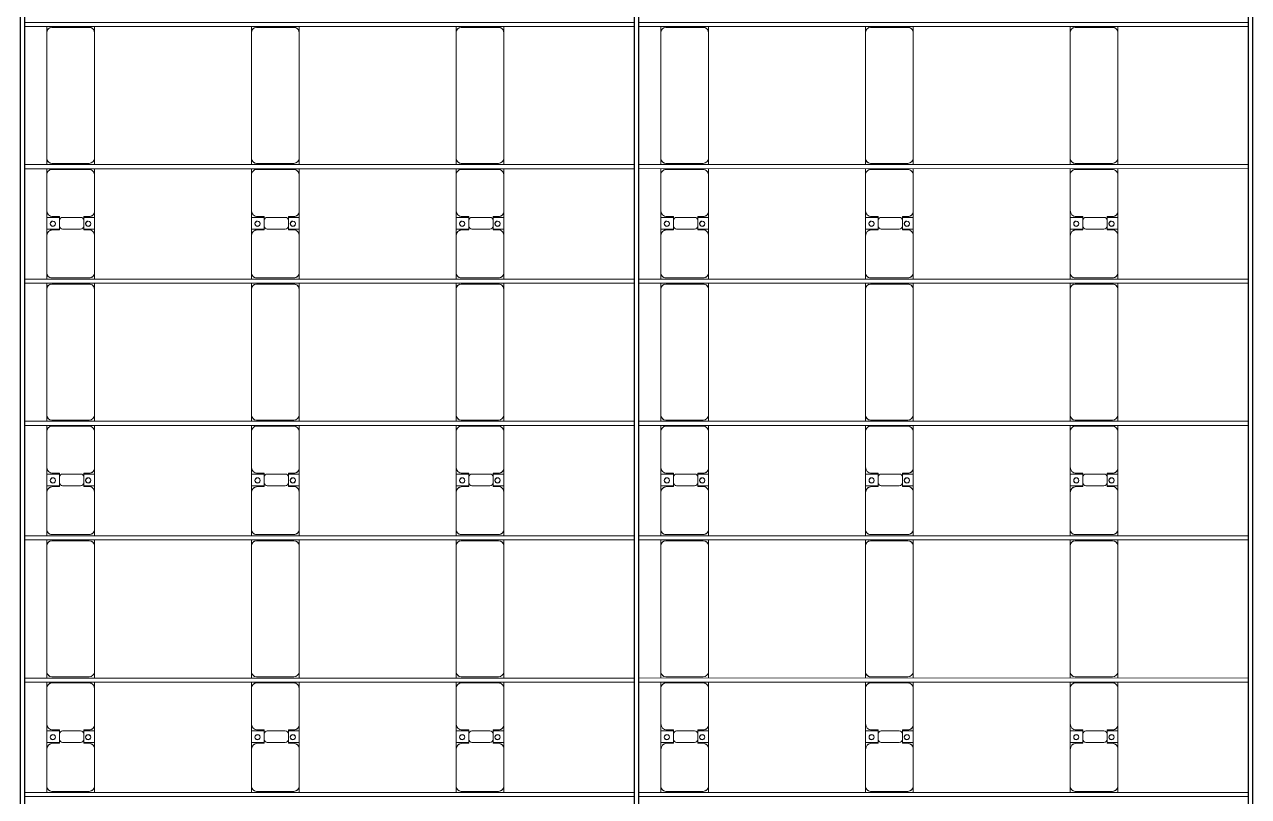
# Model space of a CAD drawing. Header units: millimetres. Extents: x -496478 to -186190, y -204059 to -87354.
# Drawn here: x -379193 to -367232, y -151152 to -143603 of the extents above; entities that cross this region are included whole.
import ezdxf

# ---------------------------------------------------------------- set-up
doc = ezdxf.new("R2010")
doc.units = ezdxf.units.MM
for name, color, linetype, lineweight in [('A-DETL-MBND', 5, 'Continuous', 9), ('A-GENM', 13, 'Continuous', 9), ('S-BEAM', 12, 'Continuous', 9)]:
    doc.layers.add(name, color=color, linetype=linetype, lineweight=lineweight)

# ---------------------------------------------------------------- blocks, each defined once
blk = doc.blocks.new('Dai phao do pin - DẢI PHAO ĐỠ PIN-V31-BỐ TRÍ KHUNG KẾT CẤU BÈ PIN 01')
at = {"layer": 'A-DETL-MBND', "color": 8}
for p, q in [((15768, 242), (15830, 242)), ((16190, 242), (15830, 242)), ((16190, 242), (16372, 242)), ((16258, 242), (16440, 242)), ((16258, 118), (16258, 242)), ((16372, 242), (16372, 118)), ((16790, 242), (16440, 242)), ((16790, 242), (16848, 242)), ((16888, 242), (16950, 242)), ((18180, 242), (16950, 242)), ((18180, 242), (18238, 242)), ((18278, 242), (18340, 242)), ((18700, 242), (18340, 242)), ((18700, 242), (18882, 242)), ((18768, 242), (18950, 242)), ((18768, 118), (18768, 242)), ((18882, 242), (18882, 118)), ((19300, 242), (18950, 242)), ((19300, 242), (19358, 242)), ((19398, 242), (19460, 242)), ((20690, 242), (19460, 242)), ((20690, 242), (20748, 242)), ((20788, 242), (20850, 242)), ((21210, 242), (20850, 242)), ((21210, 242), (21392, 242)), ((21278, 242), (21460, 242)), ((21278, 118), (21278, 242)), ((21392, 242), (21392, 118)), ((21810, 242), (21460, 242)), ((21810, 242), (21868, 242)), ((21908, 242), (21970, 242)), ((23200, 242), (21970, 242)), ((23200, 242), (23258, 242)), ((15780, 192), (15780, -173)), ((16250, 118), (16250, 182)), ((16380, 182), (16380, 118)), ((16840, -173), (16840, 192)), ((16900, 192), (16900, -173)), ((18230, -173), (18230, 192)), ((18290, 192), (18290, -173)), ((18760, 118), (18760, 182)), ((18890, 182), (18890, 118)), ((19350, -173), (19350, 192)), ((19410, 192), (19410, -173)), ((20740, -173), (20740, 192)), ((20800, 192), (20800, -173)), ((21270, 118), (21270, 182)), ((21400, 182), (21400, 118)), ((21860, -173), (21860, 192)), ((21920, 192), (21920, -173)), ((23250, -173), (23250, 192)), ((16342, 118), (16250, 118)), ((16258, 88), (16258, -88)), ((16380, 118), (16288, 118)), ((16372, -88), (16372, 88)), ((18852, 118), (18760, 118)), ((18768, 88), (18768, -88)), ((18890, 118), (18798, 118)), ((18882, -88), (18882, 88)), ((21362, 118), (21270, 118)), ((21278, 88), (21278, -88)), ((21400, 118), (21308, 118)), ((21392, -88), (21392, 88)), ((16250, -173), (16250, -118)), ((16250, -118), (16342, -118)), ((16258, -223), (16258, -118)), ((16288, -118), (16380, -118)), ((16372, -118), (16372, -223)), ((16380, -118), (16380, -173)), ((18760, -173), (18760, -118)), ((18760, -118), (18852, -118)), ((18768, -223), (18768, -118)), ((18798, -118), (18890, -118)), ((18882, -118), (18882, -223)), ((18890, -118), (18890, -173)), ((21270, -173), (21270, -118)), ((21270, -118), (21362, -118)), ((21278, -223), (21278, -118)), ((21308, -118), (21400, -118)), ((21392, -118), (21392, -223)), ((21400, -118), (21400, -173)), ((15830, -223), (15768, -223)), ((15830, -223), (16200, -223)), ((16372, -223), (16200, -223)), ((16430, -223), (16258, -223)), ((16430, -223), (16790, -223)), ((16848, -223), (16790, -223)), ((16950, -223), (16888, -223)), ((16950, -223), (18180, -223)), ((18238, -223), (18180, -223)), ((18340, -223), (18278, -223)), ((18340, -223), (18710, -223)), ((18882, -223), (18710, -223)), ((18940, -223), (18768, -223)), ((18940, -223), (19300, -223)), ((19358, -223), (19300, -223)), ((19460, -223), (19398, -223)), ((19460, -223), (20690, -223)), ((20748, -223), (20690, -223)), ((20850, -223), (20788, -223)), ((20850, -223), (21220, -223)), ((21392, -223), (21220, -223)), ((21450, -223), (21278, -223)), ((21450, -223), (21810, -223)), ((21868, -223), (21810, -223)), ((21970, -223), (21908, -223)), ((21970, -223), (23200, -223)), ((23258, -223), (23200, -223))]:
    blk.add_line(p, q, dxfattribs=at)
for centre, radius, start, end in [((15830, 192), 50, 90, 180), ((16190, 182), 60, 360, 90), ((16440, 182), 60, 90, 180), ((16790, 192), 50, 0, 90), ((16950, 192), 50, 90, 180), ((16950, 192), 50, 105, 180), ((18180, 192), 50, 360, 90), ((18180, 192), 50, 15, 90), ((18340, 192), 50, 90, 180), ((18700, 182), 60, 0, 90), ((18950, 182), 60, 90, 180), ((19300, 192), 50, 0, 90), ((19460, 192), 50, 90, 180), ((19460, 192), 50, 105, 180), ((20690, 192), 50, 0, 90), ((20690, 192), 50, 15, 90), ((20850, 192), 50, 90, 180), ((21210, 182), 60, 0, 90), ((21460, 182), 60, 90, 180), ((21810, 192), 50, 0, 90), ((21970, 192), 50, 90, 180), ((21970, 192), 50, 105, 180), ((23200, 192), 50, 360, 90), ((23200, 192), 50, 15, 90), ((15830, 192), 50, 135, 180), ((16190, 182), 60, 360, 45), ((16309, 183), 25, 0, 180), ((16309, 183), 25, 180, 360), ((16311, 183), 25, 0, 180), ((16311, 183), 25, 180, 0), ((16311, 183), 25, 180, 195), ((16440, 182), 60, 135, 180), ((16790, 192), 50, 0, 45), ((18340, 192), 50, 135, 180), ((18700, 182), 60, 0, 45), ((18819, 183), 25, 0, 180), ((18819, 183), 25, 180, 0), ((18821, 183), 25, 0, 180), ((18821, 183), 25, 180, 360), ((18821, 183), 25, 180, 195), ((18950, 182), 60, 135, 180), ((19300, 192), 50, 0, 45), ((20850, 192), 50, 135, 180), ((21210, 182), 60, 0, 45), ((21329, 183), 25, 360, 180), ((21329, 183), 25, 180, 360), ((21331, 183), 25, 0, 180), ((21331, 183), 25, 180, 0), ((21331, 183), 25, 180, 195), ((21460, 182), 60, 135, 180), ((21810, 192), 50, 0, 45), ((16288, 88), 30, 90, 180), ((16342, 88), 30, 360, 90), ((18798, 88), 30, 90, 180), ((18852, 88), 30, 0, 90), ((21308, 88), 30, 90, 180), ((21362, 88), 30, 0, 90), ((16288, -88), 30, 180, 270), ((16342, -88), 30, 270, 0), ((18798, -88), 30, 180, 270), ((18852, -88), 30, 270, 0), ((21308, -88), 30, 180, 270), ((21362, -88), 30, 270, 0), ((15830, -173), 50, 180, 270), ((15830, -173), 50, 180, 225), ((16200, -173), 50, 270, 360), ((16200, -173), 50, 315, 360), ((16309, -162), 25, 0, 180), ((16309, -162), 25, 180, 360), ((16311, -162), 25, 360, 180), ((16311, -162), 25, 120, 180), ((16311, -162), 25, 180, 0), ((16311, -162), 25, 75, 105), ((16309, -162), 25, 75, 90), ((16309, -162), 25, 30, 45), ((16309, -162), 25, 0, 15), ((16430, -173), 50, 180, 270), ((16430, -173), 50, 180, 225), ((16790, -173), 50, 270, 0), ((16790, -173), 50, 315, 360), ((16950, -173), 50, 180, 270), ((16950, -173), 50, 180, 270), ((18180, -173), 50, 270, 360), ((18180, -173), 50, 285, 360), ((18340, -173), 50, 180, 270), ((18340, -173), 50, 180, 225), ((18710, -173), 50, 270, 0), ((18710, -173), 50, 315, 0), ((18819, -162), 25, 0, 180), ((18819, -162), 25, 180, 0), ((18821, -162), 25, 0, 180), ((18821, -162), 25, 120, 180), ((18821, -162), 25, 180, 360), ((18821, -162), 25, 75, 105), ((18819, -162), 25, 75, 90), ((18819, -162), 25, 30, 45), ((18819, -162), 25, 0, 15), ((18940, -173), 50, 180, 270), ((18940, -173), 50, 180, 225), ((19300, -173), 50, 270, 360), ((19300, -173), 50, 315, 360), ((19460, -173), 50, 180, 270), ((19460, -173), 50, 180, 270), ((20690, -173), 50, 270, 0), ((20690, -173), 50, 285, 0), ((20850, -173), 50, 180, 270), ((20850, -173), 50, 180, 225), ((21220, -173), 50, 270, 0), ((21220, -173), 50, 315, 0), ((21329, -162), 25, 360, 180), ((21329, -162), 25, 180, 0), ((21331, -162), 25, 360, 180), ((21331, -162), 25, 120, 180), ((21331, -162), 25, 180, 0), ((21331, -162), 25, 85.5744, 105), ((21329, -162), 25, 75, 90), ((21329, -162), 25, 30, 45), ((21329, -162), 25, 360, 15), ((21450, -173), 50, 180, 270), ((21450, -173), 50, 180, 225), ((21810, -173), 50, 270, 0), ((21810, -173), 50, 315, 0), ((21970, -173), 50, 180, 270), ((21970, -173), 50, 180, 270), ((23200, -173), 50, 270, 0), ((23200, -173), 50, 285, 360)]:
    blk.add_arc(centre, radius, start, end, dxfattribs=at)
blk = doc.blocks.new('Dai phao do pin - DẢI PHAO ĐỠ PIN-V32-BỐ TRÍ KHUNG KẾT CẤU BÈ PIN 01')
at = {"layer": 'A-DETL-MBND', "color": 8}
for p, q in [((15768, 242), (15830, 242)), ((16190, 242), (15830, 242)), ((16190, 242), (16372, 242)), ((16258, 242), (16440, 242)), ((16258, 118), (16258, 242)), ((16372, 242), (16372, 118)), ((16790, 242), (16440, 242)), ((16790, 242), (16848, 242)), ((16888, 242), (16950, 242)), ((18180, 242), (16950, 242)), ((18180, 242), (18238, 242)), ((18278, 242), (18340, 242)), ((18700, 242), (18340, 242)), ((18700, 242), (18882, 242)), ((18768, 242), (18950, 242)), ((18768, 118), (18768, 242)), ((18882, 242), (18882, 118)), ((19300, 242), (18950, 242)), ((19300, 242), (19358, 242)), ((19398, 242), (19460, 242)), ((20690, 242), (19460, 242)), ((20690, 242), (20748, 242)), ((20788, 242), (20850, 242)), ((21210, 242), (20850, 242)), ((21210, 242), (21392, 242)), ((21278, 242), (21460, 242)), ((21278, 118), (21278, 242)), ((21392, 242), (21392, 118)), ((21810, 242), (21460, 242)), ((21810, 242), (21868, 242)), ((21908, 242), (21970, 242)), ((23200, 242), (21970, 242)), ((23200, 242), (23258, 242)), ((15780, 192), (15780, -173)), ((16250, 118), (16250, 182)), ((16380, 182), (16380, 118)), ((16840, -173), (16840, 192)), ((16900, 192), (16900, -173)), ((18230, -173), (18230, 192)), ((18290, 192), (18290, -173)), ((18760, 118), (18760, 182)), ((18890, 182), (18890, 118)), ((19350, -173), (19350, 192)), ((19410, 192), (19410, -173)), ((20740, -173), (20740, 192)), ((20800, 192), (20800, -173)), ((21270, 118), (21270, 182)), ((21400, 182), (21400, 118)), ((21860, -173), (21860, 192)), ((21920, 192), (21920, -173)), ((23250, -173), (23250, 192)), ((16342, 118), (16250, 118)), ((16258, 88), (16258, -88)), ((16380, 118), (16288, 118)), ((16372, -88), (16372, 88)), ((18852, 118), (18760, 118)), ((18768, 88), (18768, -88)), ((18890, 118), (18798, 118)), ((18882, -88), (18882, 88)), ((21362, 118), (21270, 118)), ((21278, 88), (21278, -88)), ((21400, 118), (21308, 118)), ((21392, -88), (21392, 88)), ((16250, -173), (16250, -118)), ((16250, -118), (16342, -118)), ((16258, -223), (16258, -118)), ((16288, -118), (16380, -118)), ((16372, -118), (16372, -223)), ((16380, -118), (16380, -173)), ((18760, -173), (18760, -118)), ((18760, -118), (18852, -118)), ((18768, -223), (18768, -118)), ((18798, -118), (18890, -118)), ((18882, -118), (18882, -223)), ((18890, -118), (18890, -173)), ((21270, -173), (21270, -118)), ((21270, -118), (21362, -118)), ((21278, -223), (21278, -118)), ((21308, -118), (21400, -118)), ((21392, -118), (21392, -223)), ((21400, -118), (21400, -173)), ((15830, -223), (15768, -223)), ((15830, -223), (16200, -223)), ((16372, -223), (16200, -223)), ((16430, -223), (16258, -223)), ((16430, -223), (16790, -223)), ((16848, -223), (16790, -223)), ((16950, -223), (16888, -223)), ((16950, -223), (18180, -223)), ((18238, -223), (18180, -223)), ((18340, -223), (18278, -223)), ((18340, -223), (18710, -223)), ((18882, -223), (18710, -223)), ((18940, -223), (18768, -223)), ((18940, -223), (19300, -223)), ((19358, -223), (19300, -223)), ((19460, -223), (19398, -223)), ((19460, -223), (20690, -223)), ((20748, -223), (20690, -223)), ((20850, -223), (20788, -223)), ((20850, -223), (21220, -223)), ((21392, -223), (21220, -223)), ((21450, -223), (21278, -223)), ((21450, -223), (21810, -223)), ((21868, -223), (21810, -223)), ((21970, -223), (21908, -223)), ((21970, -223), (23200, -223)), ((23258, -223), (23200, -223))]:
    blk.add_line(p, q, dxfattribs=at)
for centre, radius, start, end in [((15830, 192), 50, 90, 180), ((16190, 182), 60, 360, 90), ((16440, 182), 60, 90, 180), ((16790, 192), 50, 0, 90), ((16950, 192), 50, 90, 180), ((16950, 192), 50, 105, 180), ((18180, 192), 50, 360, 90), ((18180, 192), 50, 15, 90), ((18340, 192), 50, 90, 180), ((18700, 182), 60, 0, 90), ((18950, 182), 60, 90, 180), ((19300, 192), 50, 0, 90), ((19460, 192), 50, 90, 180), ((19460, 192), 50, 105, 180), ((20690, 192), 50, 0, 90), ((20690, 192), 50, 15, 90), ((20850, 192), 50, 90, 180), ((21210, 182), 60, 0, 90), ((21460, 182), 60, 90, 180), ((21810, 192), 50, 0, 90), ((21970, 192), 50, 90, 180), ((21970, 192), 50, 105, 180), ((23200, 192), 50, 360, 90), ((23200, 192), 50, 15, 90), ((15830, 192), 50, 135, 180), ((16190, 182), 60, 360, 45), ((16309, 183), 25, 0, 180), ((16309, 183), 25, 180, 360), ((16311, 183), 25, 0, 180), ((16311, 183), 25, 180, 0), ((16311, 183), 25, 180, 195), ((16440, 182), 60, 135, 180), ((16790, 192), 50, 0, 45), ((18340, 192), 50, 135, 180), ((18700, 182), 60, 0, 45), ((18819, 183), 25, 0, 180), ((18819, 183), 25, 180, 0), ((18821, 183), 25, 0, 180), ((18821, 183), 25, 180, 360), ((18821, 183), 25, 180, 195), ((18950, 182), 60, 135, 180), ((19300, 192), 50, 0, 45), ((20850, 192), 50, 135, 180), ((21210, 182), 60, 0, 45), ((21329, 183), 25, 360, 180), ((21329, 183), 25, 180, 360), ((21331, 183), 25, 0, 180), ((21331, 183), 25, 180, 0), ((21331, 183), 25, 180, 195), ((21460, 182), 60, 135, 180), ((21810, 192), 50, 0, 45), ((16288, 88), 30, 90, 180), ((16342, 88), 30, 360, 90), ((18798, 88), 30, 90, 180), ((18852, 88), 30, 0, 90), ((21308, 88), 30, 90, 180), ((21362, 88), 30, 0, 90), ((16288, -88), 30, 180, 270), ((16342, -88), 30, 270, 0), ((18798, -88), 30, 180, 270), ((18852, -88), 30, 270, 0), ((21308, -88), 30, 180, 270), ((21362, -88), 30, 270, 0), ((15830, -173), 50, 180, 270), ((15830, -173), 50, 180, 225), ((16200, -173), 50, 270, 360), ((16200, -173), 50, 315, 360), ((16309, -162), 25, 0, 180), ((16309, -162), 25, 180, 360), ((16311, -162), 25, 360, 180), ((16311, -162), 25, 120, 180), ((16311, -162), 25, 180, 0), ((16311, -162), 25, 75, 105), ((16309, -162), 25, 75, 90), ((16309, -162), 25, 30, 45), ((16309, -162), 25, 0, 15), ((16430, -173), 50, 180, 270), ((16430, -173), 50, 180, 225), ((16790, -173), 50, 270, 0), ((16790, -173), 50, 315, 360), ((16950, -173), 50, 180, 270), ((16950, -173), 50, 180, 270), ((18180, -173), 50, 270, 360), ((18180, -173), 50, 285, 360), ((18340, -173), 50, 180, 270), ((18340, -173), 50, 180, 225), ((18710, -173), 50, 270, 0), ((18710, -173), 50, 315, 0), ((18819, -162), 25, 0, 180), ((18819, -162), 25, 180, 0), ((18821, -162), 25, 0, 180), ((18821, -162), 25, 120, 180), ((18821, -162), 25, 180, 360), ((18821, -162), 25, 75, 105), ((18819, -162), 25, 75, 90), ((18819, -162), 25, 30, 45), ((18819, -162), 25, 0, 15), ((18940, -173), 50, 180, 270), ((18940, -173), 50, 180, 225), ((19300, -173), 50, 270, 360), ((19300, -173), 50, 315, 360), ((19460, -173), 50, 180, 270), ((19460, -173), 50, 180, 270), ((20690, -173), 50, 270, 0), ((20690, -173), 50, 285, 0), ((20850, -173), 50, 180, 270), ((20850, -173), 50, 180, 225), ((21220, -173), 50, 270, 0), ((21220, -173), 50, 315, 0), ((21329, -162), 25, 360, 180), ((21329, -162), 25, 180, 0), ((21331, -162), 25, 360, 180), ((21331, -162), 25, 120, 180), ((21331, -162), 25, 180, 0), ((21331, -162), 25, 85.6358, 105), ((21329, -162), 25, 75, 90), ((21329, -162), 25, 30, 45), ((21329, -162), 25, 360, 15), ((21450, -173), 50, 180, 270), ((21450, -173), 50, 180, 225), ((21810, -173), 50, 270, 0), ((21810, -173), 50, 315, 0), ((21970, -173), 50, 180, 270), ((21970, -173), 50, 180, 270), ((23200, -173), 50, 270, 0), ((23200, -173), 50, 285, 360)]:
    blk.add_arc(centre, radius, start, end, dxfattribs=at)
blk = doc.blocks.new('Dai phao do pin - DẢI PHAO ĐỠ PIN-V33-BỐ TRÍ KHUNG KẾT CẤU BÈ PIN 01')
at = {"layer": 'A-DETL-MBND', "color": 8}
for p, q in [((15768, 242), (15830, 242)), ((16190, 242), (15830, 242)), ((16190, 242), (16372, 242)), ((16258, 242), (16440, 242)), ((16258, 118), (16258, 242)), ((16372, 242), (16372, 118)), ((16790, 242), (16440, 242)), ((16790, 242), (16848, 242)), ((16888, 242), (16950, 242)), ((18180, 242), (16950, 242)), ((18180, 242), (18238, 242)), ((18278, 242), (18340, 242)), ((18700, 242), (18340, 242)), ((18700, 242), (18882, 242)), ((18768, 242), (18950, 242)), ((18768, 118), (18768, 242)), ((18882, 242), (18882, 118)), ((19300, 242), (18950, 242)), ((19300, 242), (19358, 242)), ((19398, 242), (19460, 242)), ((20690, 242), (19460, 242)), ((20690, 242), (20748, 242)), ((20788, 242), (20850, 242)), ((21210, 242), (20850, 242)), ((21210, 242), (21392, 242)), ((21278, 242), (21460, 242)), ((21278, 118), (21278, 242)), ((21392, 242), (21392, 118)), ((21810, 242), (21460, 242)), ((21810, 242), (21868, 242)), ((21908, 242), (21970, 242)), ((23200, 242), (21970, 242)), ((23200, 242), (23258, 242)), ((15780, 192), (15780, -173)), ((16250, 118), (16250, 182)), ((16380, 182), (16380, 118)), ((16840, -173), (16840, 192)), ((16900, 192), (16900, -173)), ((18230, -173), (18230, 192)), ((18290, 192), (18290, -173)), ((18760, 118), (18760, 182)), ((18890, 182), (18890, 118)), ((19350, -173), (19350, 192)), ((19410, 192), (19410, -173)), ((20740, -173), (20740, 192)), ((20800, 192), (20800, -173)), ((21270, 118), (21270, 182)), ((21400, 182), (21400, 118)), ((21860, -173), (21860, 192)), ((21920, 192), (21920, -173)), ((23250, -173), (23250, 192)), ((16342, 118), (16250, 118)), ((16258, 88), (16258, -88)), ((16380, 118), (16288, 118)), ((16372, -88), (16372, 88)), ((18852, 118), (18760, 118)), ((18768, 88), (18768, -88)), ((18890, 118), (18798, 118)), ((18882, -88), (18882, 88)), ((21362, 118), (21270, 118)), ((21278, 88), (21278, -88)), ((21400, 118), (21308, 118)), ((21392, -88), (21392, 88)), ((16250, -173), (16250, -118)), ((16250, -118), (16342, -118)), ((16258, -223), (16258, -118)), ((16288, -118), (16380, -118)), ((16372, -118), (16372, -223)), ((16380, -118), (16380, -173)), ((18760, -173), (18760, -118)), ((18760, -118), (18852, -118)), ((18768, -223), (18768, -118)), ((18798, -118), (18890, -118)), ((18882, -118), (18882, -223)), ((18890, -118), (18890, -173)), ((21270, -173), (21270, -118)), ((21270, -118), (21362, -118)), ((21278, -223), (21278, -118)), ((21308, -118), (21400, -118)), ((21392, -118), (21392, -223)), ((21400, -118), (21400, -173)), ((15830, -223), (15768, -223)), ((15830, -223), (16200, -223)), ((16372, -223), (16200, -223)), ((16430, -223), (16258, -223)), ((16430, -223), (16790, -223)), ((16848, -223), (16790, -223)), ((16950, -223), (16888, -223)), ((16950, -223), (18180, -223)), ((18238, -223), (18180, -223)), ((18340, -223), (18278, -223)), ((18340, -223), (18710, -223)), ((18882, -223), (18710, -223)), ((18940, -223), (18768, -223)), ((18940, -223), (19300, -223)), ((19358, -223), (19300, -223)), ((19460, -223), (19398, -223)), ((19460, -223), (20690, -223)), ((20748, -223), (20690, -223)), ((20850, -223), (20788, -223)), ((20850, -223), (21220, -223)), ((21392, -223), (21220, -223)), ((21450, -223), (21278, -223)), ((21450, -223), (21810, -223)), ((21868, -223), (21810, -223)), ((21970, -223), (21908, -223)), ((21970, -223), (23200, -223)), ((23258, -223), (23200, -223))]:
    blk.add_line(p, q, dxfattribs=at)
for centre, radius, start, end in [((15830, 192), 50, 90, 180), ((16190, 182), 60, 360, 90), ((16440, 182), 60, 90, 180), ((16790, 192), 50, 0, 90), ((16950, 192), 50, 90, 180), ((16950, 192), 50, 105, 180), ((18180, 192), 50, 360, 90), ((18180, 192), 50, 46.3294, 90), ((18340, 192), 50, 90, 180), ((18700, 182), 60, 0, 90), ((18950, 182), 60, 90, 180), ((19300, 192), 50, 0, 90), ((19460, 192), 50, 90, 180), ((19460, 192), 50, 105, 180), ((20690, 192), 50, 0, 90), ((20690, 192), 50, 46.2667, 90), ((20850, 192), 50, 90, 180), ((21210, 182), 60, 0, 90), ((21460, 182), 60, 90, 180), ((21810, 192), 50, 0, 90), ((21970, 192), 50, 90, 180), ((21970, 192), 50, 105, 180), ((23200, 192), 50, 360, 90), ((23200, 192), 50, 46.204, 90), ((15830, 192), 50, 135, 180), ((16190, 182), 60, 360, 45), ((16309, 183), 25, 0, 180), ((16309, 183), 25, 180, 360), ((16311, 183), 25, 0, 180), ((16311, 183), 25, 180, 0), ((16311, 183), 25, 180, 195), ((16440, 182), 60, 135, 180), ((16790, 192), 50, 0, 45), ((18180, 192), 50, 15, 45), ((18340, 192), 50, 135, 180), ((18700, 182), 60, 0, 45), ((18819, 183), 25, 0, 180), ((18819, 183), 25, 180, 0), ((18821, 183), 25, 0, 180), ((18821, 183), 25, 180, 360), ((18821, 183), 25, 180, 195), ((18950, 182), 60, 135, 180), ((19300, 192), 50, 0, 45), ((20690, 192), 50, 15, 45), ((20850, 192), 50, 135, 180), ((21210, 182), 60, 0, 45), ((21329, 183), 25, 360, 180), ((21329, 183), 25, 180, 360), ((21331, 183), 25, 0, 180), ((21331, 183), 25, 180, 0), ((21331, 183), 25, 180, 195), ((21460, 182), 60, 135, 180), ((21810, 192), 50, 0, 45), ((23200, 192), 50, 15, 45), ((16288, 88), 30, 90, 180), ((16342, 88), 30, 360, 90), ((18798, 88), 30, 90, 180), ((18852, 88), 30, 0, 90), ((21308, 88), 30, 90, 180), ((21362, 88), 30, 0, 90), ((16288, -88), 30, 180, 270), ((16342, -88), 30, 270, 0), ((18798, -88), 30, 180, 270), ((18852, -88), 30, 270, 0), ((21308, -88), 30, 180, 270), ((21362, -88), 30, 270, 0), ((15830, -173), 50, 180, 270), ((15830, -173), 50, 180, 225), ((16200, -173), 50, 270, 360), ((16200, -173), 50, 315, 360), ((16309, -162), 25, 0, 180), ((16309, -162), 25, 180, 360), ((16311, -162), 25, 360, 180), ((16311, -162), 25, 120, 180), ((16311, -162), 25, 180, 0), ((16311, -162), 25, 75, 105), ((16309, -162), 25, 75, 90), ((16309, -162), 25, 30, 45), ((16309, -162), 25, 0, 15), ((16430, -173), 50, 180, 270), ((16430, -173), 50, 180, 225), ((16790, -173), 50, 270, 0), ((16790, -173), 50, 315, 360), ((16950, -173), 50, 180, 270), ((16950, -173), 50, 180, 270), ((18180, -173), 50, 270, 360), ((18180, -173), 50, 285, 360), ((18340, -173), 50, 180, 270), ((18340, -173), 50, 180, 225), ((18710, -173), 50, 270, 0), ((18710, -173), 50, 315, 0), ((18819, -162), 25, 0, 180), ((18819, -162), 25, 180, 0), ((18821, -162), 25, 0, 180), ((18821, -162), 25, 120, 180), ((18821, -162), 25, 180, 360), ((18821, -162), 25, 75, 105), ((18819, -162), 25, 75, 90), ((18819, -162), 25, 30, 45), ((18819, -162), 25, 0, 15), ((18940, -173), 50, 180, 270), ((18940, -173), 50, 180, 225), ((19300, -173), 50, 270, 360), ((19300, -173), 50, 315, 360), ((19460, -173), 50, 180, 270), ((19460, -173), 50, 180, 270), ((20690, -173), 50, 270, 0), ((20690, -173), 50, 285, 0), ((20850, -173), 50, 180, 270), ((20850, -173), 50, 180, 225), ((21220, -173), 50, 270, 0), ((21220, -173), 50, 315, 0), ((21329, -162), 25, 360, 180), ((21329, -162), 25, 180, 0), ((21331, -162), 25, 360, 180), ((21331, -162), 25, 120, 180), ((21331, -162), 25, 180, 0), ((21331, -162), 25, 85.6972, 105), ((21329, -162), 25, 75, 90), ((21329, -162), 25, 30, 45), ((21329, -162), 25, 360, 15), ((21450, -173), 50, 180, 270), ((21450, -173), 50, 180, 225), ((21810, -173), 50, 270, 0), ((21810, -173), 50, 315, 0), ((21970, -173), 50, 180, 270), ((21970, -173), 50, 180, 270), ((23200, -173), 50, 270, 0), ((23200, -173), 50, 285, 360)]:
    blk.add_arc(centre, radius, start, end, dxfattribs=at)
blk = doc.blocks.new('Dai phao do pin - DẢI PHAO ĐỠ PIN-V34-BỐ TRÍ KHUNG KẾT CẤU BÈ PIN 01')
at = {"layer": 'A-DETL-MBND', "color": 8}
for p, q in [((15768, 242), (15830, 242)), ((16190, 242), (15830, 242)), ((16190, 242), (16372, 242)), ((16258, 242), (16440, 242)), ((16258, 118), (16258, 242)), ((16372, 242), (16372, 118)), ((16790, 242), (16440, 242)), ((16790, 242), (16848, 242)), ((16888, 242), (16950, 242)), ((18180, 242), (16950, 242)), ((18180, 242), (18238, 242)), ((18278, 242), (18340, 242)), ((18700, 242), (18340, 242)), ((18700, 242), (18882, 242)), ((18768, 242), (18950, 242)), ((18768, 118), (18768, 242)), ((18882, 242), (18882, 118)), ((19300, 242), (18950, 242)), ((19300, 242), (19358, 242)), ((19398, 242), (19460, 242)), ((20690, 242), (19460, 242)), ((20690, 242), (20748, 242)), ((20788, 242), (20850, 242)), ((21210, 242), (20850, 242)), ((21210, 242), (21392, 242)), ((21278, 242), (21460, 242)), ((21278, 118), (21278, 242)), ((21392, 242), (21392, 118)), ((21810, 242), (21460, 242)), ((21810, 242), (21868, 242)), ((21908, 242), (21970, 242)), ((23200, 242), (21970, 242)), ((23200, 242), (23258, 242)), ((15780, 192), (15780, -173)), ((16250, 118), (16250, 182)), ((16380, 182), (16380, 118)), ((16840, -173), (16840, 192)), ((16900, 192), (16900, -173)), ((18230, -173), (18230, 192)), ((18290, 192), (18290, -173)), ((18760, 118), (18760, 182)), ((18890, 182), (18890, 118)), ((19350, -173), (19350, 192)), ((19410, 192), (19410, -173)), ((20740, -173), (20740, 192)), ((20800, 192), (20800, -173)), ((21270, 118), (21270, 182)), ((21400, 182), (21400, 118)), ((21860, -173), (21860, 192)), ((21920, 192), (21920, -173)), ((23250, -173), (23250, 192)), ((16342, 118), (16250, 118)), ((16258, 88), (16258, -88)), ((16380, 118), (16288, 118)), ((16372, -88), (16372, 88)), ((18852, 118), (18760, 118)), ((18768, 88), (18768, -88)), ((18890, 118), (18798, 118)), ((18882, -88), (18882, 88)), ((21362, 118), (21270, 118)), ((21278, 88), (21278, -88)), ((21400, 118), (21308, 118)), ((21392, -88), (21392, 88)), ((16250, -173), (16250, -118)), ((16250, -118), (16342, -118)), ((16258, -223), (16258, -118)), ((16288, -118), (16380, -118)), ((16372, -118), (16372, -223)), ((16380, -118), (16380, -173)), ((18760, -173), (18760, -118)), ((18760, -118), (18852, -118)), ((18768, -223), (18768, -118)), ((18798, -118), (18890, -118)), ((18882, -118), (18882, -223)), ((18890, -118), (18890, -173)), ((21270, -173), (21270, -118)), ((21270, -118), (21362, -118)), ((21278, -223), (21278, -118)), ((21308, -118), (21400, -118)), ((21392, -118), (21392, -223)), ((21400, -118), (21400, -173)), ((15830, -223), (15768, -223)), ((15830, -223), (16200, -223)), ((16372, -223), (16200, -223)), ((16430, -223), (16258, -223)), ((16430, -223), (16790, -223)), ((16848, -223), (16790, -223)), ((16950, -223), (16888, -223)), ((16950, -223), (18180, -223)), ((18238, -223), (18180, -223)), ((18340, -223), (18278, -223)), ((18340, -223), (18710, -223)), ((18882, -223), (18710, -223)), ((18940, -223), (18768, -223)), ((18940, -223), (19300, -223)), ((19358, -223), (19300, -223)), ((19460, -223), (19398, -223)), ((19460, -223), (20690, -223)), ((20748, -223), (20690, -223)), ((20850, -223), (20788, -223)), ((20850, -223), (21220, -223)), ((21392, -223), (21220, -223)), ((21450, -223), (21278, -223)), ((21450, -223), (21810, -223)), ((21868, -223), (21810, -223)), ((21970, -223), (21908, -223)), ((21970, -223), (23200, -223)), ((23258, -223), (23200, -223))]:
    blk.add_line(p, q, dxfattribs=at)
for centre, radius, start, end in [((15830, 192), 50, 90, 180), ((16190, 182), 60, 360, 90), ((16440, 182), 60, 90, 180), ((16790, 192), 50, 0, 90), ((16950, 192), 50, 90, 180), ((16950, 192), 50, 105, 180), ((18180, 192), 50, 360, 90), ((18180, 192), 50, 15, 90), ((18340, 192), 50, 90, 180), ((18700, 182), 60, 0, 90), ((18950, 182), 60, 90, 180), ((19300, 192), 50, 0, 90), ((19460, 192), 50, 90, 180), ((19460, 192), 50, 105, 180), ((20690, 192), 50, 0, 90), ((20690, 192), 50, 15, 90), ((20850, 192), 50, 90, 180), ((21210, 182), 60, 0, 90), ((21460, 182), 60, 90, 180), ((21810, 192), 50, 0, 90), ((21970, 192), 50, 90, 180), ((21970, 192), 50, 105, 180), ((23200, 192), 50, 360, 90), ((23200, 192), 50, 15, 90), ((15830, 192), 50, 135, 180), ((16190, 182), 60, 360, 45), ((16309, 183), 25, 0, 180), ((16309, 183), 25, 180, 360), ((16311, 183), 25, 0, 180), ((16311, 183), 25, 180, 0), ((16311, 183), 25, 180, 195), ((16440, 182), 60, 135, 180), ((16790, 192), 50, 0, 45), ((18340, 192), 50, 135, 180), ((18700, 182), 60, 0, 45), ((18819, 183), 25, 0, 180), ((18819, 183), 25, 180, 0), ((18821, 183), 25, 0, 180), ((18821, 183), 25, 180, 360), ((18821, 183), 25, 180, 195), ((18950, 182), 60, 135, 180), ((19300, 192), 50, 0, 45), ((20850, 192), 50, 135, 180), ((21210, 182), 60, 0, 45), ((21329, 183), 25, 360, 180), ((21329, 183), 25, 180, 360), ((21331, 183), 25, 0, 180), ((21331, 183), 25, 180, 0), ((21331, 183), 25, 180, 195), ((21460, 182), 60, 135, 180), ((21810, 192), 50, 0, 45), ((16288, 88), 30, 90, 180), ((16342, 88), 30, 360, 90), ((18798, 88), 30, 90, 180), ((18852, 88), 30, 0, 90), ((21308, 88), 30, 90, 180), ((21362, 88), 30, 0, 90), ((16288, -88), 30, 180, 270), ((16342, -88), 30, 270, 0), ((18798, -88), 30, 180, 270), ((18852, -88), 30, 270, 0), ((21308, -88), 30, 180, 270), ((21362, -88), 30, 270, 0), ((15830, -173), 50, 180, 270), ((15830, -173), 50, 180, 225), ((16200, -173), 50, 270, 360), ((16200, -173), 50, 315, 360), ((16309, -162), 25, 0, 180), ((16309, -162), 25, 180, 360), ((16311, -162), 25, 360, 180), ((16311, -162), 25, 120, 180), ((16311, -162), 25, 180, 0), ((16311, -162), 25, 75, 105), ((16309, -162), 25, 75, 90), ((16309, -162), 25, 30, 45), ((16309, -162), 25, 0, 15), ((16430, -173), 50, 180, 270), ((16430, -173), 50, 180, 225), ((16790, -173), 50, 270, 0), ((16790, -173), 50, 315, 360), ((16950, -173), 50, 180, 270), ((16950, -173), 50, 180, 270), ((18180, -173), 50, 270, 360), ((18180, -173), 50, 285, 360), ((18340, -173), 50, 180, 270), ((18340, -173), 50, 180, 225), ((18710, -173), 50, 270, 0), ((18710, -173), 50, 315, 0), ((18819, -162), 25, 0, 180), ((18819, -162), 25, 180, 0), ((18821, -162), 25, 0, 180), ((18821, -162), 25, 120, 180), ((18821, -162), 25, 180, 360), ((18821, -162), 25, 75, 105), ((18819, -162), 25, 75, 90), ((18819, -162), 25, 30, 45), ((18819, -162), 25, 0, 15), ((18940, -173), 50, 180, 270), ((18940, -173), 50, 180, 225), ((19300, -173), 50, 270, 360), ((19300, -173), 50, 315, 360), ((19460, -173), 50, 180, 270), ((19460, -173), 50, 180, 270), ((20690, -173), 50, 270, 0), ((20690, -173), 50, 285, 0), ((20850, -173), 50, 180, 270), ((20850, -173), 50, 180, 225), ((21220, -173), 50, 270, 0), ((21220, -173), 50, 315, 0), ((21329, -162), 25, 360, 180), ((21329, -162), 25, 180, 0), ((21331, -162), 25, 360, 180), ((21331, -162), 25, 120, 180), ((21331, -162), 25, 180, 0), ((21331, -162), 25, 85.7586, 105), ((21329, -162), 25, 75, 90), ((21329, -162), 25, 30, 45), ((21329, -162), 25, 360, 15), ((21450, -173), 50, 180, 270), ((21450, -173), 50, 180, 225), ((21810, -173), 50, 270, 0), ((21810, -173), 50, 315, 0), ((21970, -173), 50, 180, 270), ((21970, -173), 50, 180, 270), ((23200, -173), 50, 270, 0), ((23200, -173), 50, 285, 360)]:
    blk.add_arc(centre, radius, start, end, dxfattribs=at)
blk = doc.blocks.new('Dai phao do pin - DẢI PHAO ĐỠ PIN-V35-BỐ TRÍ KHUNG KẾT CẤU BÈ PIN 01')
at = {"layer": 'A-DETL-MBND', "color": 8}
for p, q in [((15768, 242), (15830, 242)), ((16190, 242), (15830, 242)), ((16190, 242), (16372, 242)), ((16258, 242), (16440, 242)), ((16258, 118), (16258, 242)), ((16372, 242), (16372, 118)), ((16790, 242), (16440, 242)), ((16790, 242), (16848, 242)), ((16888, 242), (16950, 242)), ((18180, 242), (16950, 242)), ((18180, 242), (18238, 242)), ((18278, 242), (18340, 242)), ((18700, 242), (18340, 242)), ((18700, 242), (18882, 242)), ((18768, 242), (18950, 242)), ((18768, 118), (18768, 242)), ((18882, 242), (18882, 118)), ((19300, 242), (18950, 242)), ((19300, 242), (19358, 242)), ((19398, 242), (19460, 242)), ((20690, 242), (19460, 242)), ((20690, 242), (20748, 242)), ((20788, 242), (20850, 242)), ((21210, 242), (20850, 242)), ((21210, 242), (21392, 242)), ((21278, 242), (21460, 242)), ((21278, 118), (21278, 242)), ((21392, 242), (21392, 118)), ((21810, 242), (21460, 242)), ((21810, 242), (21868, 242)), ((21908, 242), (21970, 242)), ((23200, 242), (21970, 242)), ((23200, 242), (23258, 242)), ((15780, 192), (15780, -173)), ((16250, 118), (16250, 182)), ((16380, 182), (16380, 118)), ((16840, -173), (16840, 192)), ((16900, 192), (16900, -173)), ((18230, -173), (18230, 192)), ((18290, 192), (18290, -173)), ((18760, 118), (18760, 182)), ((18890, 182), (18890, 118)), ((19350, -173), (19350, 192)), ((19410, 192), (19410, -173)), ((20740, -173), (20740, 192)), ((20800, 192), (20800, -173)), ((21270, 118), (21270, 182)), ((21400, 182), (21400, 118)), ((21860, -173), (21860, 192)), ((21920, 192), (21920, -173)), ((23250, -173), (23250, 192)), ((16342, 118), (16250, 118)), ((16258, 88), (16258, -88)), ((16380, 118), (16288, 118)), ((16372, -88), (16372, 88)), ((18852, 118), (18760, 118)), ((18768, 88), (18768, -88)), ((18890, 118), (18798, 118)), ((18882, -88), (18882, 88)), ((21362, 118), (21270, 118)), ((21278, 88), (21278, -88)), ((21400, 118), (21308, 118)), ((21392, -88), (21392, 88)), ((16250, -173), (16250, -118)), ((16250, -118), (16342, -118)), ((16258, -223), (16258, -118)), ((16288, -118), (16380, -118)), ((16372, -118), (16372, -223)), ((16380, -118), (16380, -173)), ((18760, -173), (18760, -118)), ((18760, -118), (18852, -118)), ((18768, -223), (18768, -118)), ((18798, -118), (18890, -118)), ((18882, -118), (18882, -223)), ((18890, -118), (18890, -173)), ((21270, -173), (21270, -118)), ((21270, -118), (21362, -118)), ((21278, -223), (21278, -118)), ((21308, -118), (21400, -118)), ((21392, -118), (21392, -223)), ((21400, -118), (21400, -173)), ((15830, -223), (15768, -223)), ((15830, -223), (16200, -223)), ((16372, -223), (16200, -223)), ((16430, -223), (16258, -223)), ((16430, -223), (16790, -223)), ((16848, -223), (16790, -223)), ((16950, -223), (16888, -223)), ((16950, -223), (18180, -223)), ((18238, -223), (18180, -223)), ((18340, -223), (18278, -223)), ((18340, -223), (18710, -223)), ((18882, -223), (18710, -223)), ((18940, -223), (18768, -223)), ((18940, -223), (19300, -223)), ((19358, -223), (19300, -223)), ((19460, -223), (19398, -223)), ((19460, -223), (20690, -223)), ((20748, -223), (20690, -223)), ((20850, -223), (20788, -223)), ((20850, -223), (21220, -223)), ((21392, -223), (21220, -223)), ((21450, -223), (21278, -223)), ((21450, -223), (21810, -223)), ((21868, -223), (21810, -223)), ((21970, -223), (21908, -223)), ((21970, -223), (23200, -223)), ((23258, -223), (23200, -223))]:
    blk.add_line(p, q, dxfattribs=at)
for centre, radius, start, end in [((15830, 192), 50, 90, 180), ((16190, 182), 60, 360, 90), ((16440, 182), 60, 90, 180), ((16790, 192), 50, 0, 90), ((16950, 192), 50, 90, 180), ((16950, 192), 50, 105, 150), ((18180, 192), 50, 360, 90), ((18180, 192), 50, 30, 90), ((18340, 192), 50, 90, 180), ((18700, 182), 60, 0, 90), ((18950, 182), 60, 90, 180), ((19300, 192), 50, 0, 90), ((19460, 192), 50, 90, 180), ((19460, 192), 50, 105, 150), ((20690, 192), 50, 0, 90), ((20690, 192), 50, 30, 90), ((20850, 192), 50, 90, 180), ((21210, 182), 60, 0, 90), ((21460, 182), 60, 90, 180), ((21810, 192), 50, 0, 90), ((21970, 192), 50, 90, 180), ((21970, 192), 50, 105, 150), ((23200, 192), 50, 360, 90), ((23200, 192), 50, 30, 90), ((15830, 192), 50, 135, 180), ((16190, 182), 60, 360, 45), ((16309, 183), 25, 0, 180), ((16309, 183), 25, 180, 360), ((16311, 183), 25, 0, 180), ((16311, 183), 25, 180, 0), ((16311, 183), 25, 180, 195), ((16440, 182), 60, 135, 180), ((16790, 192), 50, 0, 45), ((16950, 192), 50, 154.588, 180), ((18180, 192), 50, 15, 25.3903), ((18340, 192), 50, 135, 180), ((18700, 182), 60, 0, 45), ((18819, 183), 25, 0, 180), ((18819, 183), 25, 180, 0), ((18821, 183), 25, 0, 180), ((18821, 183), 25, 180, 360), ((18821, 183), 25, 180, 195), ((18950, 182), 60, 135, 180), ((19300, 192), 50, 0, 45), ((19460, 192), 50, 154.6293, 180), ((20690, 192), 50, 15, 25.3489), ((20850, 192), 50, 135, 180), ((21210, 182), 60, 0, 45), ((21329, 183), 25, 360, 180), ((21329, 183), 25, 180, 360), ((21331, 183), 25, 0, 180), ((21331, 183), 25, 180, 0), ((21331, 183), 25, 180, 195), ((21460, 182), 60, 135, 180), ((21810, 192), 50, 0, 45), ((21970, 192), 50, 154.6707, 180), ((23200, 192), 50, 15, 25.3076), ((16288, 88), 30, 90, 180), ((16342, 88), 30, 360, 90), ((18798, 88), 30, 90, 180), ((18852, 88), 30, 0, 90), ((21308, 88), 30, 90, 180), ((21362, 88), 30, 0, 90), ((16288, -88), 30, 180, 270), ((16342, -88), 30, 270, 0), ((18798, -88), 30, 180, 270), ((18852, -88), 30, 270, 0), ((21308, -88), 30, 180, 270), ((21362, -88), 30, 270, 0), ((15830, -173), 50, 180, 270), ((15830, -173), 50, 180, 225), ((16200, -173), 50, 270, 360), ((16200, -173), 50, 315, 360), ((16309, -162), 25, 0, 180), ((16309, -162), 25, 180, 360), ((16311, -162), 25, 360, 180), ((16311, -162), 25, 120, 180), ((16311, -162), 25, 180, 0), ((16311, -162), 25, 75, 105), ((16309, -162), 25, 75, 90), ((16309, -162), 25, 30, 45), ((16309, -162), 25, 0, 15), ((16430, -173), 50, 180, 270), ((16430, -173), 50, 180, 225), ((16790, -173), 50, 270, 0), ((16790, -173), 50, 315, 360), ((16950, -173), 50, 180, 270), ((16950, -173), 50, 180, 270), ((18180, -173), 50, 270, 360), ((18180, -173), 50, 285, 360), ((18340, -173), 50, 180, 270), ((18340, -173), 50, 180, 225), ((18710, -173), 50, 270, 0), ((18710, -173), 50, 315, 0), ((18819, -162), 25, 0, 180), ((18819, -162), 25, 180, 0), ((18821, -162), 25, 0, 180), ((18821, -162), 25, 120, 180), ((18821, -162), 25, 180, 360), ((18821, -162), 25, 75, 105), ((18819, -162), 25, 75, 90), ((18819, -162), 25, 30, 45), ((18819, -162), 25, 0, 15), ((18940, -173), 50, 180, 270), ((18940, -173), 50, 180, 225), ((19300, -173), 50, 270, 360), ((19300, -173), 50, 315, 360), ((19460, -173), 50, 180, 270), ((19460, -173), 50, 180, 270), ((20690, -173), 50, 270, 0), ((20690, -173), 50, 285, 0), ((20850, -173), 50, 180, 270), ((20850, -173), 50, 180, 225), ((21220, -173), 50, 270, 0), ((21220, -173), 50, 315, 0), ((21329, -162), 25, 360, 180), ((21329, -162), 25, 180, 0), ((21331, -162), 25, 360, 180), ((21331, -162), 25, 120, 180), ((21331, -162), 25, 180, 0), ((21331, -162), 25, 85.82, 105), ((21329, -162), 25, 75, 90), ((21329, -162), 25, 30, 45), ((21329, -162), 25, 360, 15), ((21450, -173), 50, 180, 270), ((21450, -173), 50, 180, 225), ((21810, -173), 50, 270, 0), ((21810, -173), 50, 315, 0), ((21970, -173), 50, 180, 270), ((21970, -173), 50, 180, 270), ((23200, -173), 50, 270, 0), ((23200, -173), 50, 285, 360)]:
    blk.add_arc(centre, radius, start, end, dxfattribs=at)
blk = doc.blocks.new('Dai phao do pin - DẢI PHAO ĐỠ PIN-V36-BỐ TRÍ KHUNG KẾT CẤU BÈ PIN 01')
at = {"layer": 'A-DETL-MBND', "color": 8}
for p, q in [((15768, 242), (15830, 242)), ((16190, 242), (15830, 242)), ((16190, 242), (16372, 242)), ((16258, 242), (16440, 242)), ((16258, 118), (16258, 242)), ((16372, 242), (16372, 118)), ((16790, 242), (16440, 242)), ((16790, 242), (16848, 242)), ((16888, 242), (16950, 242)), ((18180, 242), (16950, 242)), ((18180, 242), (18238, 242)), ((18278, 242), (18340, 242)), ((18700, 242), (18340, 242)), ((18700, 242), (18882, 242)), ((18768, 242), (18950, 242)), ((18768, 118), (18768, 242)), ((18882, 242), (18882, 118)), ((19300, 242), (18950, 242)), ((19300, 242), (19358, 242)), ((19398, 242), (19460, 242)), ((20690, 242), (19460, 242)), ((20690, 242), (20748, 242)), ((20788, 242), (20850, 242)), ((21210, 242), (20850, 242)), ((21210, 242), (21392, 242)), ((21278, 242), (21460, 242)), ((21278, 118), (21278, 242)), ((21392, 242), (21392, 118)), ((21810, 242), (21460, 242)), ((21810, 242), (21868, 242)), ((21908, 242), (21970, 242)), ((23200, 242), (21970, 242)), ((23200, 242), (23258, 242)), ((15780, 192), (15780, -173)), ((16250, 118), (16250, 182)), ((16380, 182), (16380, 118)), ((16840, -173), (16840, 192)), ((16900, 192), (16900, -173)), ((18230, -173), (18230, 192)), ((18290, 192), (18290, -173)), ((18760, 118), (18760, 182)), ((18890, 182), (18890, 118)), ((19350, -173), (19350, 192)), ((19410, 192), (19410, -173)), ((20740, -173), (20740, 192)), ((20800, 192), (20800, -173)), ((21270, 118), (21270, 182)), ((21400, 182), (21400, 118)), ((21860, -173), (21860, 192)), ((21920, 192), (21920, -173)), ((23250, -173), (23250, 192)), ((16342, 118), (16250, 118)), ((16258, 88), (16258, -88)), ((16380, 118), (16288, 118)), ((16372, -88), (16372, 88)), ((18852, 118), (18760, 118)), ((18768, 88), (18768, -88)), ((18890, 118), (18798, 118)), ((18882, -88), (18882, 88)), ((21362, 118), (21270, 118)), ((21278, 88), (21278, -88)), ((21400, 118), (21308, 118)), ((21392, -88), (21392, 88)), ((16250, -173), (16250, -118)), ((16250, -118), (16342, -118)), ((16258, -223), (16258, -118)), ((16288, -118), (16380, -118)), ((16372, -118), (16372, -223)), ((16380, -118), (16380, -173)), ((18760, -173), (18760, -118)), ((18760, -118), (18852, -118)), ((18768, -223), (18768, -118)), ((18798, -118), (18890, -118)), ((18882, -118), (18882, -223)), ((18890, -118), (18890, -173)), ((21270, -173), (21270, -118)), ((21270, -118), (21362, -118)), ((21278, -223), (21278, -118)), ((21308, -118), (21400, -118)), ((21392, -118), (21392, -223)), ((21400, -118), (21400, -173)), ((15830, -223), (15768, -223)), ((15830, -223), (16200, -223)), ((16372, -223), (16200, -223)), ((16430, -223), (16258, -223)), ((16430, -223), (16790, -223)), ((16848, -223), (16790, -223)), ((16950, -223), (16888, -223)), ((16950, -223), (18180, -223)), ((18238, -223), (18180, -223)), ((18340, -223), (18278, -223)), ((18340, -223), (18710, -223)), ((18882, -223), (18710, -223)), ((18940, -223), (18768, -223)), ((18940, -223), (19300, -223)), ((19358, -223), (19300, -223)), ((19460, -223), (19398, -223)), ((19460, -223), (20690, -223)), ((20748, -223), (20690, -223)), ((20850, -223), (20788, -223)), ((20850, -223), (21220, -223)), ((21392, -223), (21220, -223)), ((21450, -223), (21278, -223)), ((21450, -223), (21810, -223)), ((21868, -223), (21810, -223)), ((21970, -223), (21908, -223)), ((21970, -223), (23200, -223)), ((23258, -223), (23200, -223))]:
    blk.add_line(p, q, dxfattribs=at)
for centre, radius, start, end in [((15830, 192), 50, 90, 180), ((16190, 182), 60, 360, 90), ((16440, 182), 60, 90, 180), ((16790, 192), 50, 0, 90), ((16950, 192), 50, 90, 180), ((16950, 192), 50, 105, 180), ((18180, 192), 50, 360, 90), ((18180, 192), 50, 15, 90), ((18340, 192), 50, 90, 180), ((18700, 182), 60, 0, 90), ((18950, 182), 60, 90, 180), ((19300, 192), 50, 0, 90), ((19460, 192), 50, 90, 180), ((19460, 192), 50, 105, 180), ((20690, 192), 50, 0, 90), ((20690, 192), 50, 15, 90), ((20850, 192), 50, 90, 180), ((21210, 182), 60, 0, 90), ((21460, 182), 60, 90, 180), ((21810, 192), 50, 0, 90), ((21970, 192), 50, 90, 180), ((21970, 192), 50, 105, 180), ((23200, 192), 50, 360, 90), ((23200, 192), 50, 15, 90), ((15830, 192), 50, 135, 180), ((16190, 182), 60, 360, 45), ((16309, 183), 25, 0, 180), ((16309, 183), 25, 180, 360), ((16311, 183), 25, 0, 180), ((16311, 183), 25, 180, 0), ((16311, 183), 25, 180, 195), ((16440, 182), 60, 135, 180), ((16790, 192), 50, 0, 45), ((18340, 192), 50, 135, 180), ((18700, 182), 60, 0, 45), ((18819, 183), 25, 0, 180), ((18819, 183), 25, 180, 0), ((18821, 183), 25, 0, 180), ((18821, 183), 25, 180, 360), ((18821, 183), 25, 180, 195), ((18950, 182), 60, 135, 180), ((19300, 192), 50, 0, 45), ((20850, 192), 50, 135, 180), ((21210, 182), 60, 0, 45), ((21329, 183), 25, 360, 180), ((21329, 183), 25, 180, 360), ((21331, 183), 25, 0, 180), ((21331, 183), 25, 180, 0), ((21331, 183), 25, 180, 195), ((21460, 182), 60, 135, 180), ((21810, 192), 50, 0, 45), ((16288, 88), 30, 90, 180), ((16342, 88), 30, 360, 90), ((18798, 88), 30, 90, 180), ((18852, 88), 30, 0, 90), ((21308, 88), 30, 90, 180), ((21362, 88), 30, 0, 90), ((16288, -88), 30, 180, 270), ((16342, -88), 30, 270, 0), ((18798, -88), 30, 180, 270), ((18852, -88), 30, 270, 0), ((21308, -88), 30, 180, 270), ((21362, -88), 30, 270, 0), ((15830, -173), 50, 180, 270), ((15830, -173), 50, 180, 225), ((16200, -173), 50, 270, 360), ((16200, -173), 50, 315, 360), ((16309, -162), 25, 0, 180), ((16309, -162), 25, 180, 360), ((16311, -162), 25, 360, 180), ((16311, -162), 25, 120, 180), ((16311, -162), 25, 180, 0), ((16311, -162), 25, 75, 105), ((16309, -162), 25, 75, 90), ((16309, -162), 25, 30, 45), ((16309, -162), 25, 0, 15), ((16430, -173), 50, 180, 270), ((16430, -173), 50, 180, 225), ((16790, -173), 50, 270, 0), ((16790, -173), 50, 315, 360), ((16950, -173), 50, 180, 270), ((16950, -173), 50, 180, 270), ((18180, -173), 50, 270, 360), ((18180, -173), 50, 285, 360), ((18340, -173), 50, 180, 270), ((18340, -173), 50, 180, 225), ((18710, -173), 50, 270, 0), ((18710, -173), 50, 315, 0), ((18819, -162), 25, 0, 180), ((18819, -162), 25, 180, 0), ((18821, -162), 25, 0, 180), ((18821, -162), 25, 120, 180), ((18821, -162), 25, 180, 360), ((18821, -162), 25, 75, 105), ((18819, -162), 25, 75, 90), ((18819, -162), 25, 30, 45), ((18819, -162), 25, 0, 15), ((18940, -173), 50, 180, 270), ((18940, -173), 50, 180, 225), ((19300, -173), 50, 270, 360), ((19300, -173), 50, 315, 360), ((19460, -173), 50, 180, 270), ((19460, -173), 50, 180, 270), ((20690, -173), 50, 270, 0), ((20690, -173), 50, 285, 0), ((20850, -173), 50, 180, 270), ((20850, -173), 50, 180, 225), ((21220, -173), 50, 270, 0), ((21220, -173), 50, 315, 0), ((21329, -162), 25, 360, 180), ((21329, -162), 25, 180, 0), ((21331, -162), 25, 360, 180), ((21331, -162), 25, 120, 180), ((21331, -162), 25, 180, 0), ((21331, -162), 25, 85.8813, 105), ((21329, -162), 25, 75, 90), ((21329, -162), 25, 30, 45), ((21329, -162), 25, 360, 15), ((21450, -173), 50, 180, 270), ((21450, -173), 50, 180, 225), ((21810, -173), 50, 270, 0), ((21810, -173), 50, 315, 0), ((21970, -173), 50, 180, 270), ((21970, -173), 50, 180, 270), ((23200, -173), 50, 270, 0), ((23200, -173), 50, 285, 360)]:
    blk.add_arc(centre, radius, start, end, dxfattribs=at)
blk = doc.blocks.new('Dầm C52 - Dầm C52-24978-BỐ TRÍ KHUNG KẾT CẤU BÈ PIN 01')
at = {"layer": 'S-BEAM', "color": 1}
for p, q in [((-22611, 20), (-16651, 20)), ((-16611, 20), (-10651, 20)), ((-16651, -20), (-22611, -20)), ((-10651, -20), (-16611, -20))]:
    blk.add_line(p, q, dxfattribs=at)
blk = doc.blocks.new('Dầm C52 - Dầm C52-V85-BỐ TRÍ KHUNG KẾT CẤU BÈ PIN 01')
at = {"layer": 'S-BEAM', "color": 1}
for p, q in [((-22611, 20), (-16651, 20)), ((-16611, 20), (-10651, 20)), ((-16651, -20), (-22611, -20)), ((-10651, -20), (-16611, -20))]:
    blk.add_line(p, q, dxfattribs=at)
blk = doc.blocks.new('Dầm C52 - Hộp 40x60-24147-BỐ TRÍ KHUNG KẾT CẤU BÈ PIN 01')
at = {"layer": 'S-BEAM', "color": 3, "lineweight": 25}
for p, q in [((-37857, 20), (37857, 20)), ((37857, -20), (-37857, -20))]:
    blk.add_line(p, q, dxfattribs=at)
blk = doc.blocks.new('HOBANMONG_BEPIN 1_rvt-1-BỐ TRÍ KHUNG KẾT CẤU BÈ PIN 01')
at = {"layer": 'A-GENM', "lineweight": 9, "rotation": 90.00075860989342}
for name, p in [('Dai phao do pin - DẢI PHAO ĐỠ PIN-V31-BỐ TRÍ KHUNG KẾT CẤU BÈ PIN 01', (-378732, -166881)), ('Dai phao do pin - DẢI PHAO ĐỠ PIN-V32-BỐ TRÍ KHUNG KẾT CẤU BÈ PIN 01', (-376732, -166881)), ('Dai phao do pin - DẢI PHAO ĐỠ PIN-V33-BỐ TRÍ KHUNG KẾT CẤU BÈ PIN 01', (-374732, -166881)), ('Dai phao do pin - DẢI PHAO ĐỠ PIN-V34-BỐ TRÍ KHUNG KẾT CẤU BÈ PIN 01', (-372732, -166881)), ('Dai phao do pin - DẢI PHAO ĐỠ PIN-V35-BỐ TRÍ KHUNG KẾT CẤU BÈ PIN 01', (-370732, -166881)), ('Dai phao do pin - DẢI PHAO ĐỠ PIN-V36-BỐ TRÍ KHUNG KẾT CẤU BÈ PIN 01', (-368732, -166881))]:
    blk.add_blockref(name, p, dxfattribs=at)
at = {"layer": 'S-BEAM', "lineweight": 9}
for name, p, rotation in [('Dầm C52 - Hộp 40x60-24147-BỐ TRÍ KHUNG KẾT CẤU BÈ PIN 01', (-379212, -133140), 90.00075860989166), ('Dầm C52 - Hộp 40x60-24147-BỐ TRÍ KHUNG KẾT CẤU BÈ PIN 01', (-373212, -133140), 90.00075860989166), ('Dầm C52 - Hộp 40x60-24147-BỐ TRÍ KHUNG KẾT CẤU BÈ PIN 01', (-367212, -133140), 90.00075860989166), ('Dầm C52 - Dầm C52-24978-BỐ TRÍ KHUNG KẾT CẤU BÈ PIN 01', (-389843, -143603), 180.0007586094741), ('Dầm C52 - Dầm C52-24978-BỐ TRÍ KHUNG KẾT CẤU BÈ PIN 01', (-389843, -144993), 180.0007586094741), ('Dầm C52 - Dầm C52-24978-BỐ TRÍ KHUNG KẾT CẤU BÈ PIN 01', (-389843, -146113), 180.0007586094741), ('Dầm C52 - Dầm C52-24978-BỐ TRÍ KHUNG KẾT CẤU BÈ PIN 01', (-389843, -147503), 180.0007586094741), ('Dầm C52 - Dầm C52-24978-BỐ TRÍ KHUNG KẾT CẤU BÈ PIN 01', (-389843, -148623), 180.0007586094741), ('Dầm C52 - Dầm C52-V85-BỐ TRÍ KHUNG KẾT CẤU BÈ PIN 01', (-389843, -150013), 180.0007586094741), ('Dầm C52 - Dầm C52-V85-BỐ TRÍ KHUNG KẾT CẤU BÈ PIN 01', (-389843, -151133), 180.0007586094741)]:
    blk.add_blockref(name, p, dxfattribs=dict(at, rotation=rotation))

msp = doc.modelspace()

# ---------------------------------------------------------------- block references
at = {"lineweight": 5}
msp.add_blockref('HOBANMONG_BEPIN 1_rvt-1-BỐ TRÍ KHUNG KẾT CẤU BÈ PIN 01', (0, 0), dxfattribs=at)

doc.saveas('drawing.dxf')
